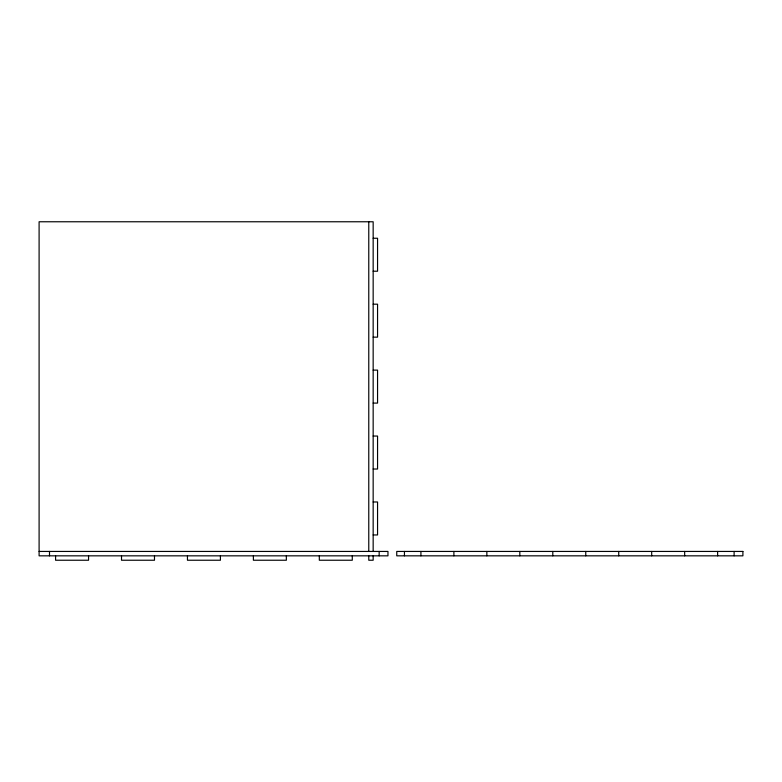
<?xml version="1.0" encoding="UTF-8"?>
<svg xmlns="http://www.w3.org/2000/svg" width="782" height="782" viewBox="0 0 782 782"><rect width="100%" height="100%" fill="white"/><g stroke="black" fill="none" stroke-linecap="round" stroke-linejoin="round"><path stroke-width="1.17" d="M373.161 238.256L377.559 238.256L377.559 271.217L373.161 271.217M373.161 304.188L377.559 304.188L377.559 337.15L373.161 337.15M373.161 370.121L377.559 370.121L377.559 403.092L373.161 403.092M373.161 436.053L377.559 436.053L377.559 469.024L373.161 469.024M373.161 501.985L377.559 501.985L377.559 534.956L373.161 534.956M39.1 551.437L387.96 551.437L387.96 555.836L39.1 555.836L39.1 221.765L373.161 221.765L373.161 551.437M734.112 551.437L734.112 555.836M717.622 551.437L717.622 555.836M684.661 551.437L684.661 555.836M651.689 551.437L651.689 555.836M618.728 551.437L618.728 555.836M585.757 551.437L585.757 555.836M552.796 551.437L552.796 555.836M519.825 551.437L519.825 555.836M486.854 551.437L486.854 555.836M453.892 551.437L453.892 555.836M420.921 551.437L420.921 555.836M404.441 551.437L404.441 555.836M379.162 551.437L379.162 555.836M373.161 555.836L373.161 560.235L368.772 560.235L368.772 555.836M368.772 221.765L368.772 551.437M352.281 555.836L352.281 560.235L319.32 560.235L319.32 555.836M286.349 555.836L286.349 560.235L253.388 560.235L253.388 555.836M220.416 555.836L220.416 560.235L187.455 560.235L187.455 555.836M154.484 555.836L154.484 560.235L121.513 560.235L121.513 555.836M88.552 555.836L88.552 560.235L55.581 560.235L55.581 555.836M49.501 551.437L49.501 555.836M742.9 551.437L396.748 551.437L396.748 555.836L742.9 555.836L742.9 551.437"/></g></svg>
